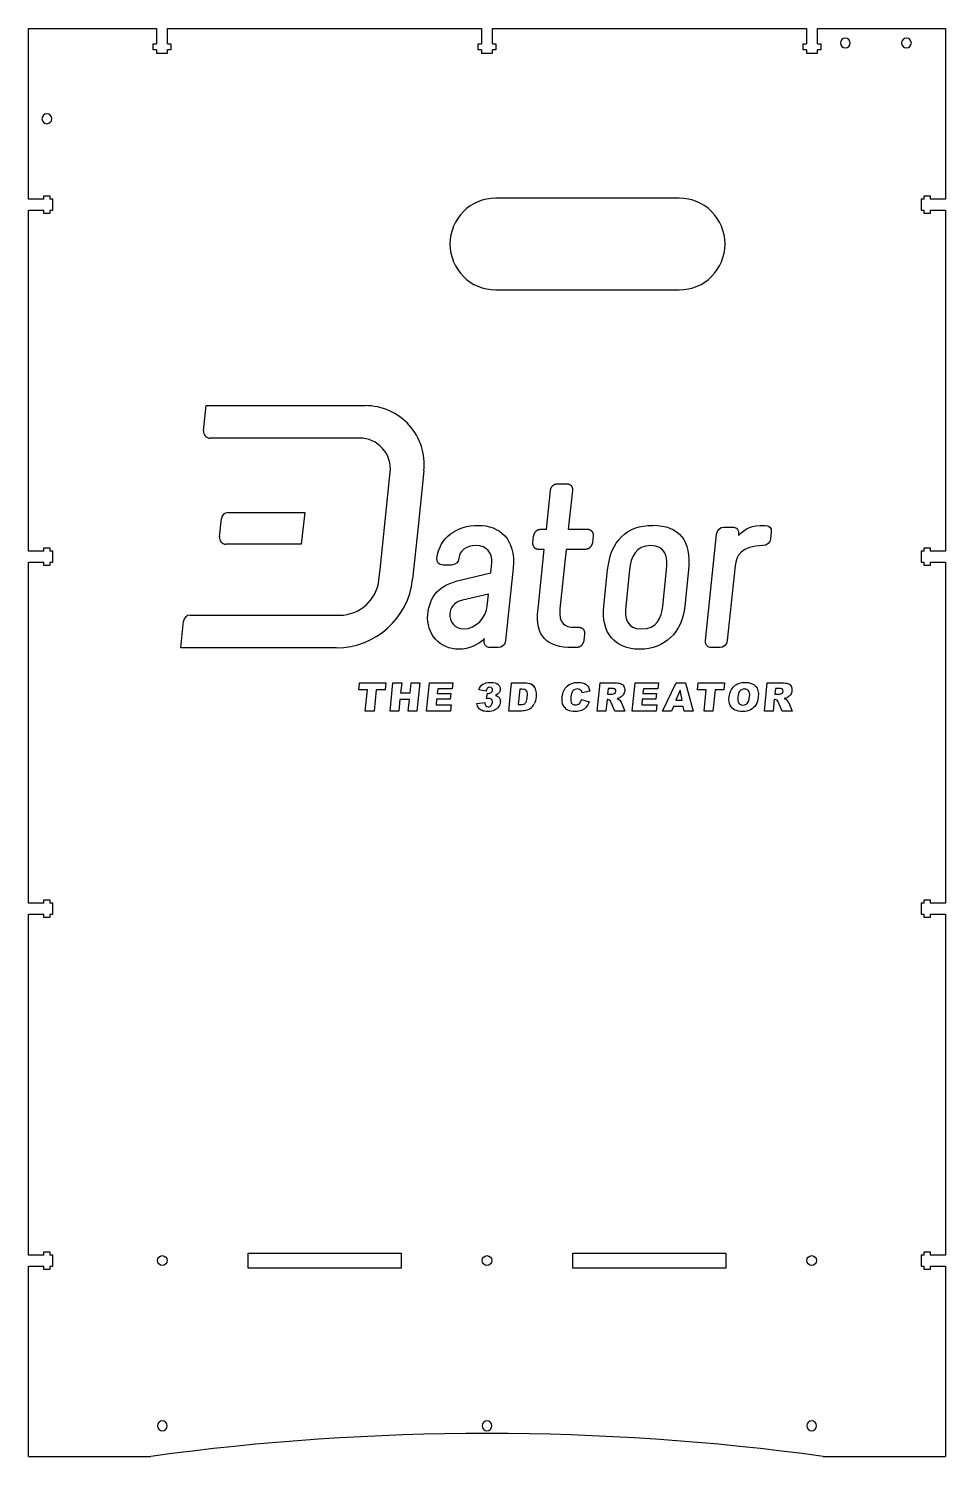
# Model space of a CAD drawing. Header units: millimetres. Extents: x -632 to 1470, y -66 to 406.
# Drawn here: x 264 to 564, y -65.8 to 401 of the extents above; entities that cross this region are included whole.
import ezdxf

# ---------------------------------------------------------------- set-up
doc = ezdxf.new("R2010")
doc.units = ezdxf.units.MM
doc.linetypes.add('HIDDEN', pattern=[9.525, 6.35, -3.175])
doc.layers.get('0').update_dxf_attribs({"color": 253, "lineweight": 70, "true_color": 0x8faf8f})
doc.layers.add('Hidden', color=58, linetype='Continuous', lineweight=70, true_color=0x484805)

msp = doc.modelspace()

# ---------------------------------------------------------------- linework, layer by layer
at = {"color": 58, "lineweight": -3, "true_color": 0x484805}
for p, q in [((263.98, 345.21), (263.98, 400.96)), ((263.98, 400.96), (305.88, 400.96)), ((305.88, 400.96), (305.88, 395.96)), ((309.48, 395.96), (309.48, 400.96)), ((309.48, 400.96), (412.18, 400.96)), ((412.18, 400.96), (412.18, 395.96)), ((415.78, 395.96), (415.78, 400.96)), ((415.78, 400.96), (518.48, 400.96)), ((518.48, 400.96), (518.48, 395.96)), ((522.08, 395.96), (522.08, 400.96)), ((522.08, 400.96), (563.98, 400.96)), ((563.98, 400.96), (563.98, 345.21)), ((304.78, 393.96), (304.78, 395.96)), ((304.78, 395.96), (305.88, 395.96)), ((305.88, 393.96), (304.78, 393.96)), ((305.88, 393.96), (305.88, 392.96)), ((305.88, 392.96), (309.48, 392.96)), ((309.48, 395.96), (310.58, 395.96)), ((310.58, 393.96), (309.48, 393.96)), ((309.48, 392.96), (309.48, 393.96)), ((310.58, 395.96), (310.58, 393.96)), ((411.08, 393.96), (411.08, 395.96)), ((411.08, 395.96), (412.18, 395.96)), ((412.18, 393.96), (411.08, 393.96)), ((412.18, 393.96), (412.18, 392.96)), ((412.18, 392.96), (415.78, 392.96)), ((415.78, 395.96), (416.88, 395.96)), ((416.88, 393.96), (415.78, 393.96)), ((415.78, 392.96), (415.78, 393.96)), ((416.88, 395.96), (416.88, 393.96)), ((517.38, 393.96), (517.38, 395.96)), ((517.38, 395.96), (518.48, 395.96)), ((518.48, 393.96), (517.38, 393.96)), ((518.48, 393.96), (518.48, 392.96)), ((518.48, 392.96), (522.08, 392.96)), ((522.08, 395.96), (523.18, 395.96)), ((523.18, 393.96), (522.08, 393.96)), ((522.08, 392.96), (522.08, 393.96)), ((523.18, 395.96), (523.18, 393.96)), ((268.98, 345.21), (268.98, 346.31)), ((268.98, 346.31), (270.98, 346.31)), ((270.98, 346.31), (270.98, 345.21)), ((476.86, 345.52), (416.86, 345.52)), ((556.98, 345.21), (556.98, 346.31)), ((556.98, 346.31), (558.98, 346.31)), ((558.98, 346.31), (558.98, 345.21)), ((268.98, 345.21), (263.98, 345.21)), ((263.98, 230.14), (263.98, 341.61)), ((263.98, 341.61), (268.98, 341.61)), ((268.98, 340.51), (268.98, 341.61)), ((271.98, 345.21), (270.98, 345.21)), ((270.98, 341.61), (270.98, 340.51)), ((270.98, 341.61), (271.98, 341.61)), ((271.98, 341.61), (271.98, 345.21)), ((556.98, 345.21), (555.98, 345.21)), ((555.98, 345.21), (555.98, 341.61)), ((555.98, 341.61), (556.98, 341.61)), ((556.98, 340.51), (556.98, 341.61)), ((563.98, 345.21), (558.98, 345.21)), ((558.98, 341.61), (558.98, 340.51)), ((558.98, 341.61), (563.98, 341.61)), ((563.98, 341.61), (563.98, 230.14)), ((270.98, 340.51), (268.98, 340.51)), ((558.98, 340.51), (556.98, 340.51)), ((416.86, 315.52), (476.86, 315.52)), ((321.26, 269.45), (322.13, 277.68)), ((322.13, 277.68), (374.19, 277.68)), ((372.3, 267.06), (323.42, 267.05)), ((378.99, 224.1), (382.34, 255.9)), ((393.35, 256.39), (391.42, 238.12)), ((437.2, 252.17), (439.88, 252.17)), ((433.42, 237.28), (434.76, 249.97)), ((441.93, 249.97), (440.59, 237.28)), ((326.43, 234.77), (327.07, 240.78)), ((329.22, 242.72), (354.33, 242.72)), ((354.33, 242.72), (353.23, 232.37)), ((391.42, 238.12), (389.61, 220.92)), ((429.02, 232.87), (429.24, 235)), ((431.69, 237.28), (433.42, 237.28)), ((440.59, 237.28), (446.66, 237.28)), ((448.71, 235.08), (448.48, 232.95)), ((485.43, 200.89), (489.1, 235.71)), ((491.47, 237.99), (494.38, 237.99)), ((496.27, 235.71), (496.22, 235.24)), ((506.98, 236.42), (506.74, 234.13)), ((268.98, 230.14), (263.98, 230.14)), ((268.98, 230.14), (268.98, 231.24)), ((268.98, 231.24), (270.98, 231.24)), ((270.98, 231.24), (270.98, 230.14)), ((271.98, 230.14), (270.98, 230.14)), ((271.98, 226.54), (271.98, 230.14)), ((353.23, 232.37), (328.58, 232.37)), ((430.67, 211.21), (432.72, 230.67)), ((432.72, 230.67), (430.99, 230.67)), ((439.89, 230.67), (437.84, 211.21)), ((445.96, 230.67), (439.89, 230.67)), ((556.98, 230.14), (555.98, 230.14)), ((555.98, 230.14), (555.98, 226.54)), ((556.98, 230.14), (556.98, 231.24)), ((556.98, 231.24), (558.98, 231.24)), ((558.98, 231.24), (558.98, 230.14)), ((563.98, 230.14), (558.98, 230.14)), ((263.98, 115.07), (263.98, 226.54)), ((263.98, 226.54), (268.98, 226.54)), ((268.98, 225.44), (268.98, 226.54)), ((270.98, 225.44), (268.98, 225.44)), ((270.98, 226.54), (270.98, 225.44)), ((270.98, 226.54), (271.98, 226.54)), ((378.63, 220.75), (378.99, 224.1)), ((402.4, 225.55), (399.49, 225.55)), ((415.21, 223.03), (415.56, 226.33)), ((422.55, 224.6), (420.05, 200.89)), ((495.17, 225.31), (492.6, 200.89)), ((555.98, 226.54), (556.98, 226.54)), ((556.98, 225.44), (556.98, 226.54)), ((558.98, 225.44), (556.98, 225.44)), ((558.98, 226.54), (558.98, 225.44)), ((558.98, 226.54), (563.98, 226.54)), ((563.98, 226.54), (563.98, 115.07)), ((405.6, 220.74), (415.21, 223.03)), ((452.2, 212.15), (453.44, 223.97)), ((460.61, 223.97), (459.37, 212.15)), ((471.5, 212.15), (472.75, 223.97)), ((479.91, 223.97), (478.67, 212.15)), ((414.48, 216.09), (406, 214.12)), ((414.07, 212.15), (414.48, 216.09)), ((313.78, 198.55), (314.7, 207.24)), ((316.86, 209.18), (365.77, 209.18)), ((413.03, 200.89), (413.11, 201.6)), ((442.64, 205.22), (443.9, 205.22)), ((445.88, 203.09), (445.65, 200.89)), ((364.76, 198.55), (313.78, 198.55)), ((417.68, 198.6), (414.92, 198.6)), ((443.2, 198.6), (441.94, 198.6)), ((464.02, 198.05), (463.87, 198.05)), ((490.23, 198.6), (487.31, 198.6)), ((372, 184.77), (372.24, 187.05)), ((372.24, 187.05), (380.89, 187.05)), ((380.89, 187.05), (380.65, 184.77)), ((382.25, 177.84), (383.22, 187.05)), ((383.22, 187.05), (386.07, 187.05)), ((386.07, 187.05), (385.73, 183.82)), ((388.84, 183.82), (389.17, 187.05)), ((389.17, 187.05), (392.03, 187.05)), ((392.03, 187.05), (391.06, 177.84)), ((394.24, 177.84), (395.2, 187.05)), ((395.2, 187.05), (402.83, 187.05)), ((402.83, 187.05), (402.62, 185.08)), ((421.07, 177.84), (422.04, 187.05)), ((422.04, 187.05), (426.27, 187.05)), ((450.01, 177.84), (450.98, 187.05)), ((450.98, 187.05), (455.72, 187.05)), ((461.51, 177.84), (462.48, 187.05)), ((462.48, 187.05), (470.11, 187.05)), ((470.11, 187.05), (469.9, 185.08)), ((471.43, 177.84), (475.86, 187.05)), ((475.86, 187.05), (478.97, 187.05)), ((478.97, 187.05), (481.46, 177.84)), ((482.83, 184.77), (483.07, 187.05)), ((483.07, 187.05), (491.72, 187.05)), ((491.72, 187.05), (491.48, 184.77)), ((504.72, 177.84), (505.69, 187.05)), ((505.69, 187.05), (510.43, 187.05)), ((374.9, 184.77), (372, 184.77)), ((374.17, 177.84), (374.9, 184.77)), ((377.75, 184.77), (377.02, 177.84)), ((380.65, 184.77), (377.75, 184.77)), ((385.73, 183.82), (388.84, 183.82)), ((397.85, 185.08), (397.7, 183.62)), ((397.7, 183.62), (402.12, 183.62)), ((402.62, 185.08), (397.85, 185.08)), ((402.12, 183.62), (401.93, 181.74)), ((413.67, 184.38), (411.29, 184.82)), ((413.82, 181.81), (414.14, 183.64)), ((424.67, 184.96), (424.14, 179.93)), ((425.38, 184.96), (424.67, 184.96)), ((447.64, 184.34), (445.07, 183.78)), ((453.64, 185.19), (453.44, 183.32)), ((453.44, 183.32), (454.64, 183.32)), ((454.89, 185.19), (453.64, 185.19)), ((465.13, 185.08), (464.97, 183.62)), ((464.97, 183.62), (469.4, 183.62)), ((469.9, 185.08), (465.13, 185.08)), ((469.4, 183.62), (469.21, 181.74)), ((477.13, 184.66), (475.77, 181.35)), ((477.8, 181.35), (477.13, 184.66)), ((485.73, 184.77), (482.83, 184.77)), ((485, 177.84), (485.73, 184.77)), ((488.58, 184.77), (487.85, 177.84)), ((491.48, 184.77), (488.58, 184.77)), ((508.35, 185.19), (508.16, 183.32)), ((508.16, 183.32), (509.36, 183.32)), ((509.6, 185.19), (508.35, 185.19)), ((377.02, 177.84), (374.17, 177.84)), ((385.1, 177.84), (382.25, 177.84)), ((385.49, 181.56), (385.1, 177.84)), ((388.6, 181.56), (385.49, 181.56)), ((388.21, 177.84), (388.6, 181.56)), ((391.06, 177.84), (388.21, 177.84)), ((402, 177.84), (394.24, 177.84)), ((397.5, 181.74), (397.31, 179.92)), ((397.31, 179.92), (402.22, 179.92)), ((401.93, 181.74), (397.5, 181.74)), ((402.22, 179.92), (402, 177.84)), ((410.68, 180.27), (413.27, 180.61)), ((425.3, 177.84), (421.07, 177.84)), ((424.14, 179.93), (424.84, 179.93)), ((444.95, 181.61), (447.36, 180.85)), ((452.87, 177.84), (450.01, 177.84)), ((453.26, 181.58), (452.87, 177.84)), ((453.51, 181.58), (453.26, 181.58)), ((455.85, 177.84), (454.63, 180.65)), ((459.07, 177.84), (455.85, 177.84)), ((457.97, 180.51), (459.07, 177.84)), ((469.28, 177.84), (461.51, 177.84)), ((464.78, 181.74), (464.59, 179.92)), ((464.59, 179.92), (469.5, 179.92)), ((469.21, 181.74), (464.78, 181.74)), ((469.5, 179.92), (469.28, 177.84)), ((474.34, 177.84), (471.43, 177.84)), ((474.95, 179.36), (474.34, 177.84)), ((478.18, 179.36), (474.95, 179.36)), ((475.77, 181.35), (477.8, 181.35)), ((478.48, 177.84), (478.18, 179.36)), ((481.46, 177.84), (478.48, 177.84)), ((487.85, 177.84), (485, 177.84)), ((507.58, 177.84), (504.72, 177.84)), ((507.97, 181.58), (507.58, 177.84)), ((508.23, 181.58), (507.97, 181.58)), ((510.57, 177.84), (509.34, 180.65)), ((513.78, 177.84), (510.57, 177.84)), ((512.68, 180.51), (513.78, 177.84)), ((268.98, 115.07), (263.98, 115.07)), ((268.98, 115.07), (268.98, 116.17)), ((268.98, 116.17), (270.98, 116.17)), ((270.98, 116.17), (270.98, 115.07)), ((271.98, 115.07), (270.98, 115.07)), ((271.98, 111.47), (271.98, 115.07)), ((556.98, 115.07), (555.98, 115.07)), ((555.98, 115.07), (555.98, 111.47)), ((556.98, 115.07), (556.98, 116.17)), ((556.98, 116.17), (558.98, 116.17)), ((558.98, 116.17), (558.98, 115.07)), ((563.98, 115.07), (558.98, 115.07)), ((263.98, 0), (263.98, 111.47)), ((263.98, 111.47), (268.98, 111.47)), ((268.98, 110.37), (268.98, 111.47)), ((270.98, 110.37), (268.98, 110.37)), ((270.98, 111.47), (270.98, 110.37)), ((270.98, 111.47), (271.98, 111.47)), ((555.98, 111.47), (556.98, 111.47)), ((556.98, 110.37), (556.98, 111.47)), ((558.98, 110.37), (556.98, 110.37)), ((558.98, 111.47), (558.98, 110.37)), ((558.98, 111.47), (563.98, 111.47)), ((563.98, 111.47), (563.98, 0)), ((268.98, 0), (268.98, 1.1)), ((268.98, 1.1), (270.98, 1.1)), ((270.98, 1.1), (270.98, 0)), ((335.86, -4.34), (335.86, 0.66)), ((335.86, 0.66), (385.86, 0.66)), ((385.86, 0.66), (385.86, -4.34)), ((442.11, 0.66), (492.11, 0.66)), ((442.11, -4.34), (442.11, 0.66)), ((492.11, 0.66), (492.11, -4.34)), ((556.98, 0), (556.98, 1.1)), ((556.98, 1.1), (558.98, 1.1)), ((558.98, 1.1), (558.98, 0)), ((268.98, 0), (263.98, 0)), ((263.98, -65.84), (263.98, -3.6)), ((263.98, -3.6), (268.98, -3.6)), ((268.98, -4.7), (268.98, -3.6)), ((271.98, 0), (270.98, 0)), ((270.98, -3.6), (270.98, -4.7)), ((270.98, -3.6), (271.98, -3.6)), ((271.98, -3.6), (271.98, 0)), ((385.86, -4.34), (335.86, -4.34)), ((492.11, -4.34), (442.11, -4.34)), ((556.98, 0), (555.98, 0)), ((555.98, 0), (555.98, -3.6)), ((555.98, -3.6), (556.98, -3.6)), ((556.98, -4.7), (556.98, -3.6)), ((563.98, 0), (558.98, 0)), ((558.98, -3.6), (558.98, -4.7)), ((558.98, -3.6), (563.98, -3.6)), ((563.98, -3.6), (563.98, -65.84)), ((270.98, -4.7), (268.98, -4.7)), ((558.98, -4.7), (556.98, -4.7)), ((263.98, -65.84), (303.98, -65.84)), ((523.98, -65.84), (563.98, -65.84))]:
    msp.add_line(p, q, dxfattribs=at)
at = {"color": 58, "lineweight": -3, "true_color": 0x484805, "extrusion": (7.98339e-14, -1.99596e-15, -1)}
for centre in [(-531.23, 396.21), (-551.23, 396.21), (-269.98, 371.46), (-307.73, -55.84), (-413.98, -55.84), (-520.23, -55.84)]:
    msp.add_circle(centre, 1.6, dxfattribs=at)
at = {"color": 58, "lineweight": -3, "true_color": 0x484805}
for centre in [(307.73, -1.8), (413.98, -1.8), (520.23, -1.8)]:
    msp.add_circle(centre, 1.6, dxfattribs=at)
for centre, radius, start, end in [((416.86, 330.52), 15, 90, 270), ((476.86, 330.52), 15, 270, 90), ((374.19, 258.41), 19.27, 353.9741, 90), ((323.42, 269.22), 2.17, 173.9759, 270.0014), ((372.3, 256.96), 10.1, 353.9755, 90.0014), ((329.22, 240.55), 2.17, 90, 173.913), ((328.58, 234.54), 2.17, 173.913, 270.0071), ((364.76, 223.54), 24.99, 270, 353.9755), ((365.77, 222.11), 12.93, 270, 353.9764), ((316.86, 207.01), 2.17, 90, 173.9759), ((414.61, 186.54), 2.93, 260.7671, 267.2418), ((443.63, 183.57), 1.5, 62.4146, 92.3671), ((455.17, 184.37), 0.971, 318.7845, 353.7855), ((414.42, 180.42), 1.18, 268.8162, 317.2304), ((425.5, 182.18), 4.43, 310.5885, 333.1984), ((453.56, 180.53), 1.04, 53.1308, 92.6383), ((508.27, 180.53), 1.04, 53.1308, 92.6383), ((413.98, -867.43), 809.1, 82.18624, 97.81376)]:
    msp.add_arc(centre, radius, start, end, dxfattribs=at)
at = {"color": 58, "lineweight": -3, "true_color": 0x484805, "extrusion": (7.99594e-14, -3.84834e-15, -1)}
for centre, major_axis, ratio, start_param, end_param in [((546.82, 124.51), (-87.9, 111.18), 0.28824, 5.996093, 6.506846), ((365.42, 124.39), (111.67, 111.14), 0.233658, 6.052982, 6.56344), ((479.3, 225.48), (24.02, 24.34), 0.526168, 2.663394, 3.726078), ((454.37, 225.49), (-18.45, 24.7), 0.64791, 2.529246, 3.591689)]:
    msp.add_ellipse(centre, major_axis=major_axis, ratio=ratio, start_param=start_param, end_param=end_param, dxfattribs=at)
at = {"color": 58, "lineweight": -3, "true_color": 0x484805, "extrusion": (7.98339e-14, -1.99596e-15, -1)}
for centre, major_axis, ratio, start_param, end_param in [((959.82, -333.28), (547.64, -519.48), 0.058936, 3.155005, 3.203643), ((-14717.04, -9328.22), (15134.97, 9514.44, 0), 0.009028, 6.268825, 6.28072), ((-713.31, -562.68), (1142.33, 748.75), 0.033406, 6.232264, 6.262322), ((1276.05, -979.44), (835.49, -1165.74), 0.054955, 3.135079, 3.180959), ((212.53, 100.67), (245.86, 85.63), 0.046333, 6.15093, 6.223337), ((370.99, 78.25), (-87.31, -108.24), 0.113422, 3.09948, 3.184005), ((1744.61, -1649.35), (1249.3, -1835.69), 0.045163, 3.135331, 3.172319), ((-1962.16, -2380.08), (-2463.86, -2566.21), 0.030062, 3.112737, 3.143756), ((363.94, 134.87), (149.17, 51.42), 0.059216, 6.113074, 6.206253), ((607.01, -24.71), (194.78, -210.98), 0.106615, 3.086842, 3.158418), ((365.12, 140.68), (52.86, 41.54), 0.157294, 6.23061, 6.323088), ((291.21, 229.89), (126.97, -45.53), 0.122848, 6.253254, 6.323631), ((230.02, -7.1), (199.11, 193.2), 0.099409, 6.245119, 6.30001), ((338.4, 121.7), (90.99, 64.07), 0.171686, 0.002251, 0.082804), ((136.74, 909.26), (291.82, -729.97), 0.041392, 6.204784, 6.247436), ((304.5, 130.47), (125.1, 55.12), 0.197202, 0.05105, 0.11239), ((855.34, 518.45), (416.03, 339.32), 0.075134, 3.1569, 3.217202), ((136.29, -208.57), (-310.13, -395.05), 0.074803, 3.140566, 3.20234), ((413.39, 194.33), (44.7, -11.46), 0.122354, 0.126148, 0.236222), ((280.12, 82.59), (178.64, 103.38), 0.096981, 6.282364, 6.353728), ((-50.77, -220.98), (552.84, 406.69), 0.069067, 6.276245, 6.346057), ((366.49, 344.67), (134.63, -165.71), 0.128899, 6.155465, 6.239634), ((448.63, 200.09), (64.19, -17.22), 0.103846, 0.105088, 0.196133), ((257.8, 316.87), (159.47, -138.16), 0.106236, 0.046328, 0.122016), ((270.14, 326.13), (147.21, -147.4), 0.123948, 6.259048, 6.326685), ((419.82, 232.82), (6.84, -54.8), 0.225949, 6.137809, 6.253575), ((586.58, 471.57), (-146.17, -293.43), 0.091295, 6.281998, 6.34919), ((343.1, 339.24), (102.41, -160.9), 0.143056, 6.241085, 6.306886), ((333.17, 334.56), (112.54, -156.07), 0.141843, 6.183501, 6.250238), ((447.55, 181.59), (9.84, -0.3), 0.141425, 5.854765, 6.094506), ((502.33, 181.59), (9.79, -0.3), 0.142196, 5.852936, 6.092617), ((484.19, 206.97), (28.5, -26.68), 0.043094, 6.080593, 6.192753)]:
    msp.add_ellipse(centre, major_axis=major_axis, ratio=ratio, start_param=start_param, end_param=end_param, dxfattribs=at)
at = {"color": 58, "lineweight": -3, "true_color": 0x484805}
for centre, major_axis, ratio, start_param, end_param in [((439.62, 137.08), (-25.26, 48.41), 0.138665, 6.210952, 6.317104), ((374.08, 284.63), (-40.9, 100.93), 0.107127, 3.098205, 3.177896), ((373.48, 136.59), (42.03, 48.83), 0.102366, 6.269734, 6.371066), ((-52.3, -192.36), (479.2, 376.79), 0.041949, 6.282971, 6.336486), ((231.01, 979.84), (-195.36, 799.41), 0.023344, 3.167547, 3.206623), ((-631.45, -1519.52), (1058.15, 1704.13), 0.019421, 6.243079, 6.276042), ((230.02, -7.1), (199.11, 193.2), 0.099409, 6.266361, 6.321252), ((501.46, 61.87), (-58.99, 122.81), 0.093054, 0.046337, 0.150003), ((541.49, -22.61), (-98.77, 207.5), 0.087842, 6.241399, 6.327988), ((427.08, 163.76), (17.48, 20.99), 0.224524, 6.20928, 6.328359), ((448.29, 198.8), (-7.33, 15.29), 0.221171, 3.084252, 3.236032), ((692.52, -243.04), (-195.15, 427.92), 0.062509, 6.254686, 6.308034), ((225.27, -190.92), (274.01, 375.66), 0.055301, 6.266996, 6.3235), ((414.52, 84.13), (84.87, 100.51), 0.094923, 6.144085, 6.262522), ((402.04, 408.76), (-108.29, 225.25), 0.057505, 3.126553, 3.166124), ((495.43, 190.16), (15.36, -6.15), 0.236699, 6.20051, 6.349698), ((458.62, 244.1), (44.86, 64.68), 0.10706, 3.119806, 3.215707), ((-85.12, -465.87), (500.5, 647.62), 0.033173, 6.275866, 6.308816), ((374.95, 212.33), (40.45, -32.59), 0.16434, 6.264301, 6.389059), ((295.74, 232.11), (130.68, -51.7), 0.05403, 6.147447, 6.234495), ((350.03, 391.17), (-93.65, 211.25), 0.084345, 3.173317, 3.236119), ((460.76, 64.12), (-6.77, 117.31), 0.042095, 6.165324, 6.246122), ((5890.97, 7699.65), (5394.3, 7519.55), 0.012301, 3.13769, 3.150417), ((511.65, 138.65), (-2.93, 42.78), 0.068762, 6.087133, 6.221106)]:
    msp.add_ellipse(centre, major_axis=major_axis, ratio=ratio, start_param=start_param, end_param=end_param, dxfattribs=at)
for points, knots in [([(434.76, 249.97), (434.78, 250.14), (434.81, 250.31), (434.86, 250.48), (434.88, 250.56), (434.91, 250.64), (434.94, 250.72), (434.97, 250.8), (435.01, 250.88), (435.05, 250.95), (435.09, 251.03), (435.14, 251.1), (435.19, 251.17), (435.24, 251.24), (435.29, 251.31), (435.35, 251.37), (435.41, 251.44), (435.47, 251.5), (435.53, 251.56), (435.6, 251.61), (435.67, 251.66), (435.74, 251.71), (435.81, 251.76), (435.88, 251.81), (435.96, 251.85), (436.04, 251.89), (436.11, 251.92), (436.19, 251.96), (436.27, 251.99), (436.35, 252.02), (436.44, 252.04), (436.48, 252.06), (436.52, 252.07), (436.56, 252.08), (436.6, 252.09), (436.64, 252.1), (436.69, 252.11), (436.73, 252.12), (436.77, 252.13), (436.81, 252.13), (436.85, 252.14), (436.9, 252.15), (436.94, 252.15), (436.96, 252.16), (436.98, 252.16), (437, 252.16), (437.03, 252.16), (437.05, 252.17), (437.07, 252.17), (437.09, 252.17), (437.11, 252.17), (437.13, 252.17), (437.15, 252.17), (437.18, 252.17), (437.2, 252.17)], [-1, -1, -1, -1, -0.8673469, -0.8673469, -0.8673469, -0.8010204, -0.8010204, -0.8010204, -0.7346939, -0.7346939, -0.7346939, -0.6683673, -0.6683673, -0.6683673, -0.6020408, -0.6020408, -0.6020408, -0.5357143, -0.5357143, -0.5357143, -0.4693878, -0.4693878, -0.4693878, -0.4030612, -0.4030612, -0.4030612, -0.3367347, -0.3367347, -0.3367347, -0.2704082, -0.2704082, -0.2704082, -0.2372449, -0.2372449, -0.2372449, -0.2040816, -0.2040816, -0.2040816, -0.1709184, -0.1709184, -0.1709184, -0.1377551, -0.1377551, -0.1377551, -0.1211735, -0.1211735, -0.1211735, -0.1045918, -0.1045918, -0.1045918, -0.0880102, -0.0880102, -0.0880102, -0.0714286, -0.0714286, -0.0714286, -0.0714286]), ([(439.88, 252.17), (439.9, 252.17), (439.92, 252.17), (439.94, 252.17), (439.96, 252.17), (439.98, 252.17), (440, 252.17), (440.02, 252.17), (440.04, 252.17), (440.06, 252.16), (440.08, 252.16), (440.1, 252.16), (440.12, 252.16), (440.16, 252.15), (440.2, 252.14), (440.24, 252.14), (440.29, 252.13), (440.33, 252.12), (440.37, 252.11), (440.41, 252.11), (440.45, 252.1), (440.49, 252.09), (440.53, 252.08), (440.57, 252.07), (440.6, 252.05), (440.68, 252.03), (440.76, 252), (440.84, 251.97), (440.91, 251.94), (440.99, 251.9), (441.06, 251.86), (441.13, 251.82), (441.2, 251.78), (441.27, 251.73), (441.33, 251.68), (441.4, 251.63), (441.45, 251.57), (441.48, 251.54), (441.51, 251.51), (441.54, 251.48), (441.57, 251.45), (441.59, 251.41), (441.62, 251.38), (441.64, 251.35), (441.66, 251.31), (441.68, 251.28), (441.71, 251.24), (441.73, 251.21), (441.75, 251.17), (441.76, 251.14), (441.78, 251.1), (441.8, 251.06), (441.81, 251.02), (441.83, 250.98), (441.84, 250.95), (441.87, 250.87), (441.89, 250.79), (441.91, 250.71), (441.92, 250.63), (441.93, 250.54), (441.94, 250.46), (441.95, 250.3), (441.95, 250.13), (441.93, 249.97)], [-0.9285714, -0.9285714, -0.9285714, -0.9285714, -0.9119898, -0.9119898, -0.9119898, -0.8954081, -0.8954081, -0.8954081, -0.8788265, -0.8788265, -0.8788265, -0.8622449, -0.8622449, -0.8622449, -0.8290816, -0.8290816, -0.8290816, -0.7959184, -0.7959184, -0.7959184, -0.7627551, -0.7627551, -0.7627551, -0.7295918, -0.7295918, -0.7295918, -0.6632653, -0.6632653, -0.6632653, -0.5969388, -0.5969388, -0.5969388, -0.5306122, -0.5306122, -0.5306122, -0.4642857, -0.4642857, -0.4642857, -0.4311224, -0.4311224, -0.4311224, -0.3979592, -0.3979592, -0.3979592, -0.3647959, -0.3647959, -0.3647959, -0.3316326, -0.3316326, -0.3316326, -0.2984694, -0.2984694, -0.2984694, -0.2653061, -0.2653061, -0.2653061, -0.1989796, -0.1989796, -0.1989796, -0.1326531, -0.1326531, -0.1326531, 0, 0, 0, 0]), ([(429.24, 235), (429.24, 235.02), (429.25, 235.04), (429.25, 235.07), (429.25, 235.09), (429.26, 235.11), (429.26, 235.13), (429.26, 235.15), (429.27, 235.17), (429.27, 235.2), (429.28, 235.22), (429.28, 235.24), (429.29, 235.26), (429.3, 235.3), (429.31, 235.34), (429.32, 235.39), (429.33, 235.43), (429.34, 235.47), (429.36, 235.51), (429.37, 235.55), (429.38, 235.6), (429.4, 235.64), (429.41, 235.68), (429.43, 235.72), (429.45, 235.76), (429.48, 235.84), (429.52, 235.92), (429.56, 236), (429.6, 236.08), (429.64, 236.15), (429.69, 236.23), (429.74, 236.3), (429.79, 236.37), (429.84, 236.44), (429.9, 236.51), (429.95, 236.58), (430.02, 236.64), (430.08, 236.7), (430.14, 236.76), (430.21, 236.81), (430.28, 236.87), (430.35, 236.92), (430.43, 236.96), (430.5, 237.01), (430.58, 237.05), (430.66, 237.08), (430.74, 237.12), (430.82, 237.15), (430.91, 237.17), (430.99, 237.2), (431.08, 237.22), (431.16, 237.24), (431.34, 237.27), (431.51, 237.28), (431.69, 237.28)], [-0.9285714, -0.9285714, -0.9285714, -0.9285714, -0.9119898, -0.9119898, -0.9119898, -0.8954081, -0.8954081, -0.8954081, -0.8788265, -0.8788265, -0.8788265, -0.8622449, -0.8622449, -0.8622449, -0.8290816, -0.8290816, -0.8290816, -0.7959183, -0.7959183, -0.7959183, -0.7627551, -0.7627551, -0.7627551, -0.7295918, -0.7295918, -0.7295918, -0.6632653, -0.6632653, -0.6632653, -0.5969388, -0.5969388, -0.5969388, -0.5306122, -0.5306122, -0.5306122, -0.4642857, -0.4642857, -0.4642857, -0.3979592, -0.3979592, -0.3979592, -0.3316326, -0.3316326, -0.3316326, -0.2653061, -0.2653061, -0.2653061, -0.1989796, -0.1989796, -0.1989796, -0.1326531, -0.1326531, -0.1326531, 0, 0, 0, 0]), ([(446.66, 237.28), (446.82, 237.28), (446.98, 237.27), (447.15, 237.25), (447.23, 237.23), (447.31, 237.22), (447.39, 237.19), (447.47, 237.17), (447.55, 237.14), (447.62, 237.11), (447.7, 237.08), (447.77, 237.04), (447.84, 237), (447.88, 236.98), (447.91, 236.96), (447.95, 236.94), (447.98, 236.91), (448.01, 236.89), (448.04, 236.86), (448.08, 236.84), (448.11, 236.81), (448.14, 236.78), (448.17, 236.75), (448.2, 236.72), (448.22, 236.69), (448.25, 236.66), (448.28, 236.63), (448.3, 236.6), (448.33, 236.56), (448.35, 236.53), (448.37, 236.5), (448.42, 236.43), (448.46, 236.36), (448.49, 236.28), (448.53, 236.21), (448.56, 236.13), (448.59, 236.05), (448.61, 235.98), (448.63, 235.9), (448.65, 235.82), (448.66, 235.78), (448.67, 235.73), (448.68, 235.69), (448.68, 235.65), (448.69, 235.61), (448.69, 235.57), (448.7, 235.53), (448.7, 235.49), (448.71, 235.45), (448.71, 235.41), (448.71, 235.37), (448.71, 235.33), (448.71, 235.31), (448.71, 235.29), (448.71, 235.26), (448.71, 235.24), (448.71, 235.22), (448.71, 235.2), (448.71, 235.18), (448.71, 235.16), (448.71, 235.14), (448.71, 235.12), (448.71, 235.1), (448.71, 235.08)], [-1, -1, -1, -1, -0.8673469, -0.8673469, -0.8673469, -0.8010204, -0.8010204, -0.8010204, -0.7346939, -0.7346939, -0.7346939, -0.6683674, -0.6683674, -0.6683674, -0.6352041, -0.6352041, -0.6352041, -0.6020408, -0.6020408, -0.6020408, -0.5688776, -0.5688776, -0.5688776, -0.5357143, -0.5357143, -0.5357143, -0.502551, -0.502551, -0.502551, -0.4693878, -0.4693878, -0.4693878, -0.4030612, -0.4030612, -0.4030612, -0.3367347, -0.3367347, -0.3367347, -0.2704082, -0.2704082, -0.2704082, -0.2372449, -0.2372449, -0.2372449, -0.2040817, -0.2040817, -0.2040817, -0.1709184, -0.1709184, -0.1709184, -0.1377551, -0.1377551, -0.1377551, -0.1211735, -0.1211735, -0.1211735, -0.1045919, -0.1045919, -0.1045919, -0.0880102, -0.0880102, -0.0880102, -0.0714286, -0.0714286, -0.0714286, -0.0714286]), ([(430.99, 230.67), (430.83, 230.67), (430.66, 230.68), (430.51, 230.71), (430.43, 230.72), (430.35, 230.74), (430.27, 230.76), (430.19, 230.79), (430.12, 230.81), (430.04, 230.85), (429.97, 230.88), (429.9, 230.92), (429.83, 230.96), (429.79, 230.98), (429.76, 231), (429.73, 231.03), (429.7, 231.05), (429.66, 231.08), (429.63, 231.1), (429.6, 231.13), (429.57, 231.16), (429.55, 231.19), (429.52, 231.22), (429.49, 231.25), (429.46, 231.28), (429.41, 231.34), (429.36, 231.4), (429.32, 231.47), (429.28, 231.54), (429.24, 231.61), (429.21, 231.69), (429.18, 231.76), (429.15, 231.84), (429.12, 231.91), (429.1, 231.99), (429.08, 232.07), (429.06, 232.15), (429.05, 232.19), (429.05, 232.23), (429.04, 232.27), (429.04, 232.31), (429.03, 232.35), (429.03, 232.39), (429.02, 232.43), (429.02, 232.47), (429.01, 232.51), (429.01, 232.55), (429.01, 232.59), (429.01, 232.63), (429.01, 232.65), (429.01, 232.67), (429.01, 232.69), (429.01, 232.71), (429.01, 232.73), (429.01, 232.75), (429.01, 232.77), (429.01, 232.79), (429.01, 232.81), (429.01, 232.83), (429.01, 232.85), (429.02, 232.87)], [-1, -1, -1, -1, -0.8673469, -0.8673469, -0.8673469, -0.8010204, -0.8010204, -0.8010204, -0.7346939, -0.7346939, -0.7346939, -0.6683674, -0.6683674, -0.6683674, -0.6352041, -0.6352041, -0.6352041, -0.6020408, -0.6020408, -0.6020408, -0.5688776, -0.5688776, -0.5688776, -0.5357143, -0.5357143, -0.5357143, -0.4693878, -0.4693878, -0.4693878, -0.4030612, -0.4030612, -0.4030612, -0.3367347, -0.3367347, -0.3367347, -0.2704082, -0.2704082, -0.2704082, -0.2372449, -0.2372449, -0.2372449, -0.2040817, -0.2040817, -0.2040817, -0.1709184, -0.1709184, -0.1709184, -0.1377551, -0.1377551, -0.1377551, -0.1211735, -0.1211735, -0.1211735, -0.1045919, -0.1045919, -0.1045919, -0.0880102, -0.0880102, -0.0880102, -0.0714286, -0.0714286, -0.0714286, -0.0714286]), ([(448.48, 232.95), (448.48, 232.93), (448.48, 232.91), (448.47, 232.89), (448.47, 232.86), (448.47, 232.84), (448.46, 232.82), (448.46, 232.8), (448.45, 232.78), (448.45, 232.75), (448.44, 232.73), (448.44, 232.71), (448.43, 232.69), (448.42, 232.65), (448.41, 232.6), (448.4, 232.56), (448.39, 232.52), (448.37, 232.47), (448.36, 232.43), (448.35, 232.39), (448.33, 232.35), (448.32, 232.31), (448.3, 232.26), (448.28, 232.22), (448.27, 232.18), (448.23, 232.1), (448.19, 232.02), (448.15, 231.94), (448.11, 231.86), (448.06, 231.78), (448.01, 231.71), (447.96, 231.64), (447.91, 231.56), (447.85, 231.5), (447.8, 231.43), (447.74, 231.36), (447.67, 231.3), (447.61, 231.24), (447.54, 231.18), (447.47, 231.13), (447.4, 231.07), (447.32, 231.03), (447.24, 230.98), (447.17, 230.94), (447.09, 230.9), (447, 230.86), (446.92, 230.83), (446.84, 230.8), (446.75, 230.77), (446.66, 230.75), (446.58, 230.73), (446.49, 230.71), (446.31, 230.68), (446.14, 230.67), (445.96, 230.67)], [-0.9464285, -0.9464285, -0.9464285, -0.9464285, -0.929528, -0.929528, -0.929528, -0.9126275, -0.9126275, -0.9126275, -0.895727, -0.895727, -0.895727, -0.8788265, -0.8788265, -0.8788265, -0.8450255, -0.8450255, -0.8450255, -0.8112245, -0.8112245, -0.8112245, -0.7774234, -0.7774234, -0.7774234, -0.7436224, -0.7436224, -0.7436224, -0.6760204, -0.6760204, -0.6760204, -0.6084183, -0.6084183, -0.6084183, -0.5408163, -0.5408163, -0.5408163, -0.4732143, -0.4732143, -0.4732143, -0.4056122, -0.4056122, -0.4056122, -0.3380102, -0.3380102, -0.3380102, -0.2704082, -0.2704082, -0.2704082, -0.2028061, -0.2028061, -0.2028061, -0.1352041, -0.1352041, -0.1352041, 0, 0, 0, 0]), ([(445.65, 200.89), (445.65, 200.87), (445.64, 200.84), (445.64, 200.82), (445.64, 200.8), (445.63, 200.78), (445.63, 200.76), (445.63, 200.74), (445.62, 200.71), (445.62, 200.69), (445.61, 200.67), (445.61, 200.65), (445.6, 200.63), (445.59, 200.59), (445.58, 200.54), (445.57, 200.5), (445.56, 200.46), (445.55, 200.42), (445.53, 200.38), (445.52, 200.33), (445.51, 200.29), (445.49, 200.25), (445.48, 200.21), (445.46, 200.17), (445.44, 200.13), (445.41, 200.05), (445.37, 199.97), (445.33, 199.89), (445.29, 199.81), (445.25, 199.73), (445.2, 199.66), (445.16, 199.59), (445.1, 199.52), (445.05, 199.45), (445, 199.38), (444.94, 199.31), (444.88, 199.25), (444.81, 199.19), (444.75, 199.13), (444.68, 199.08), (444.61, 199.02), (444.54, 198.97), (444.46, 198.93), (444.39, 198.88), (444.31, 198.84), (444.23, 198.8), (444.15, 198.77), (444.07, 198.74), (443.98, 198.71), (443.9, 198.69), (443.81, 198.67), (443.73, 198.65), (443.55, 198.62), (443.38, 198.6), (443.2, 198.6)], [-0.9285714, -0.9285714, -0.9285714, -0.9285714, -0.9119898, -0.9119898, -0.9119898, -0.8954081, -0.8954081, -0.8954081, -0.8788265, -0.8788265, -0.8788265, -0.8622449, -0.8622449, -0.8622449, -0.8290816, -0.8290816, -0.8290816, -0.7959183, -0.7959183, -0.7959183, -0.7627551, -0.7627551, -0.7627551, -0.7295918, -0.7295918, -0.7295918, -0.6632653, -0.6632653, -0.6632653, -0.5969388, -0.5969388, -0.5969388, -0.5306122, -0.5306122, -0.5306122, -0.4642857, -0.4642857, -0.4642857, -0.3979592, -0.3979592, -0.3979592, -0.3316326, -0.3316326, -0.3316326, -0.2653061, -0.2653061, -0.2653061, -0.1989796, -0.1989796, -0.1989796, -0.1326531, -0.1326531, -0.1326531, 0, 0, 0, 0]), ([(443.9, 205.22), (444.06, 205.22), (444.22, 205.21), (444.38, 205.18), (444.45, 205.17), (444.53, 205.15), (444.61, 205.13), (444.69, 205.11), (444.76, 205.09), (444.83, 205.06), (444.91, 205.02), (444.98, 204.99), (445.05, 204.95), (445.08, 204.93), (445.11, 204.91), (445.15, 204.88), (445.18, 204.86), (445.21, 204.84), (445.24, 204.81), (445.27, 204.79), (445.3, 204.76), (445.33, 204.73), (445.36, 204.71), (445.39, 204.68), (445.41, 204.65), (445.44, 204.62), (445.47, 204.59), (445.49, 204.56), (445.52, 204.53), (445.54, 204.49), (445.56, 204.46), (445.6, 204.39), (445.64, 204.33), (445.68, 204.25), (445.71, 204.18), (445.74, 204.11), (445.77, 204.03), (445.79, 203.96), (445.81, 203.88), (445.83, 203.8), (445.84, 203.76), (445.85, 203.73), (445.85, 203.69), (445.86, 203.65), (445.87, 203.61), (445.87, 203.57), (445.88, 203.53), (445.88, 203.49), (445.88, 203.45), (445.89, 203.41), (445.89, 203.37), (445.89, 203.33), (445.89, 203.31), (445.89, 203.29), (445.89, 203.27), (445.89, 203.25), (445.89, 203.23), (445.89, 203.21), (445.89, 203.19), (445.89, 203.17), (445.89, 203.15), (445.89, 203.13), (445.89, 203.11), (445.88, 203.09)], [-1, -1, -1, -1, -0.8673469, -0.8673469, -0.8673469, -0.8010204, -0.8010204, -0.8010204, -0.7346939, -0.7346939, -0.7346939, -0.6683674, -0.6683674, -0.6683674, -0.6352041, -0.6352041, -0.6352041, -0.6020408, -0.6020408, -0.6020408, -0.5688776, -0.5688776, -0.5688776, -0.5357143, -0.5357143, -0.5357143, -0.502551, -0.502551, -0.502551, -0.4693878, -0.4693878, -0.4693878, -0.4030612, -0.4030612, -0.4030612, -0.3367347, -0.3367347, -0.3367347, -0.2704082, -0.2704082, -0.2704082, -0.2372449, -0.2372449, -0.2372449, -0.2040817, -0.2040817, -0.2040817, -0.1709184, -0.1709184, -0.1709184, -0.1377551, -0.1377551, -0.1377551, -0.1211735, -0.1211735, -0.1211735, -0.1045919, -0.1045919, -0.1045919, -0.0880102, -0.0880102, -0.0880102, -0.0714286, -0.0714286, -0.0714286, -0.0714286])]:
    msp.add_open_spline(points, degree=3, knots=knots, dxfattribs=at)
for points in [[(397.6, 227.83), (398.29, 234.37), (404.01, 238.55), (411.18, 238.55)], [(411.18, 238.55), (417.95, 238.55), (423.55, 234.06), (422.55, 224.6)], [(496.22, 235.24), (498.92, 237.68), (500.27, 238.55), (504.92, 238.55)], [(504.92, 238.55), (506.26, 238.55), (507.11, 237.6), (506.98, 236.42)], [(489.1, 235.71), (489.24, 237.05), (490.29, 237.99), (491.47, 237.99)], [(494.38, 237.99), (494.85, 237.99), (495.26, 237.85), (495.58, 237.59)], [(495.58, 237.59), (496.08, 237.19), (496.36, 236.52), (496.27, 235.71)], [(506.74, 234.13), (506.61, 232.95), (505.56, 231.93), (504.22, 231.93)], [(410.48, 231.93), (406.86, 231.93), (405.01, 230.12), (404.77, 227.83)], [(415.56, 226.33), (415.91, 229.64), (413.71, 231.93), (410.48, 231.93)], [(467.52, 231.93), (462.63, 231.93), (461.07, 228.3), (460.61, 223.97)], [(472.75, 223.97), (473.2, 228.3), (472.4, 231.93), (467.52, 231.93)], [(504.22, 231.93), (497.13, 231.93), (495.51, 228.46), (495.17, 225.31)], [(399.49, 225.55), (398.3, 225.55), (397.45, 226.41), (397.6, 227.83)], [(404.77, 227.83), (404.62, 226.41), (403.58, 225.55), (402.4, 225.55)], [(394.63, 209.4), (395.28, 215.54), (398, 218.93), (405.6, 220.74)], [(406, 214.12), (402.77, 213.41), (401.98, 211.13), (401.83, 209.71)], [(406.34, 204.67), (410.44, 204.67), (413.68, 208.53), (414.07, 212.15)], [(441.94, 198.6), (433.75, 198.6), (429.69, 201.91), (430.67, 211.21)], [(437.84, 211.21), (437.36, 206.64), (439.41, 205.22), (442.64, 205.22)], [(459.37, 212.15), (458.97, 208.37), (459.68, 204.67), (464.56, 204.67)], [(464.56, 204.67), (469.61, 204.67), (471.1, 208.37), (471.5, 212.15)], [(404.86, 198.05), (398.63, 198.05), (393.96, 203.01), (394.63, 209.4)], [(401.83, 209.71), (401.57, 207.19), (403.35, 204.67), (406.34, 204.67)], [(413.11, 201.6), (411.47, 199.47), (407.93, 198.05), (404.86, 198.05)], [(413.72, 199.01), (413.23, 199.41), (412.95, 200.07), (413.03, 200.89)], [(420.05, 200.89), (419.9, 199.55), (418.86, 198.6), (417.68, 198.6)], [(486.11, 199.01), (485.62, 199.41), (485.34, 200.08), (485.43, 200.89)], [(492.6, 200.89), (492.45, 199.55), (491.41, 198.6), (490.23, 198.6)], [(414.92, 198.6), (414.46, 198.6), (414.04, 198.75), (413.72, 199.01)], [(487.31, 198.6), (486.85, 198.6), (486.43, 198.75), (486.11, 199.01)], [(443.73, 187.2), (444.89, 187.2), (445.77, 186.97), (446.39, 186.5)], [(512.43, 186.82), (512.88, 186.67), (513.22, 186.39), (513.46, 185.98)], [(414.15, 185.34), (413.94, 185.16), (413.78, 184.84), (413.67, 184.38)], [(415.34, 183.93), (415.59, 184.14), (415.73, 184.4), (415.76, 184.69)], [(415.76, 184.69), (415.79, 184.97), (415.73, 185.2), (415.58, 185.36)], [(417.85, 183.76), (417.6, 183.44), (417.24, 183.16), (416.78, 182.91)], [(416.78, 182.91), (417.12, 182.83), (417.39, 182.72), (417.56, 182.61)], [(417.67, 186.53), (418.16, 186.08), (418.36, 185.52), (418.29, 184.84)], [(438.57, 182.46), (438.73, 183.99), (439.26, 185.16), (440.16, 185.98)], [(441.43, 182.48), (441.32, 181.46), (441.4, 180.76), (441.67, 180.38)], [(445.07, 183.78), (445.01, 184.06), (444.94, 184.27), (444.86, 184.4)], [(454.64, 183.32), (454.77, 183.32), (455.03, 183.36), (455.41, 183.44)], [(455.93, 184.95), (455.75, 185.11), (455.41, 185.19), (454.89, 185.19)], [(456.14, 184.26), (456.17, 184.56), (456.1, 184.79), (455.93, 184.95)], [(458.55, 183.17), (458.3, 182.8), (457.97, 182.5), (457.56, 182.27)], [(459.02, 184.49), (458.97, 183.98), (458.81, 183.54), (458.55, 183.17)], [(493.55, 179.75), (493.2, 180.46), (493.08, 181.36), (493.19, 182.44)], [(493.19, 182.44), (493.35, 183.94), (493.89, 185.11), (494.82, 185.95)], [(496.04, 182.42), (495.94, 181.49), (496.04, 180.83), (496.34, 180.42)], [(496.77, 184.44), (496.38, 184.03), (496.14, 183.36), (496.04, 182.42)], [(499.17, 180.41), (499.55, 180.81), (499.79, 181.52), (499.9, 182.55)], [(509.36, 183.32), (509.49, 183.32), (509.74, 183.36), (510.12, 183.44)], [(510.64, 184.95), (510.47, 185.11), (510.12, 185.19), (509.6, 185.19)], [(510.85, 184.26), (510.88, 184.56), (510.81, 184.79), (510.64, 184.95)], [(513.27, 183.17), (513.01, 182.8), (512.68, 182.5), (512.27, 182.27)], [(513.73, 184.49), (513.68, 183.98), (513.53, 183.54), (513.27, 183.17)], [(513.46, 185.98), (513.71, 185.57), (513.79, 185.08), (513.73, 184.49)], [(411.25, 178.84), (410.97, 179.22), (410.78, 179.69), (410.68, 180.27)], [(412.35, 177.98), (411.88, 178.17), (411.52, 178.46), (411.25, 178.84)], [(414.3, 177.68), (413.46, 177.68), (412.81, 177.78), (412.35, 177.98)], [(413.27, 180.61), (413.32, 180.09), (413.43, 179.74), (413.62, 179.54)], [(414.66, 181.96), (414.46, 181.96), (414.18, 181.91), (413.82, 181.81)], [(415.74, 180.62), (415.79, 181.05), (415.71, 181.38), (415.52, 181.61)], [(418.33, 180.76), (418.28, 180.22), (418.08, 179.71), (417.75, 179.22)], [(418.2, 181.86), (418.33, 181.55), (418.38, 181.19), (418.33, 180.76)], [(427.02, 178.09), (426.38, 177.92), (425.81, 177.84), (425.3, 177.84)], [(426.13, 180.13), (426.39, 180.26), (426.61, 180.49), (426.79, 180.82)], [(442.86, 177.68), (441.86, 177.68), (441.05, 177.83), (440.45, 178.12)], [(441.67, 180.38), (441.94, 180.01), (442.36, 179.82), (442.92, 179.82)], [(444.93, 178.04), (444.37, 177.8), (443.68, 177.68), (442.86, 177.68)], [(442.92, 179.82), (443.46, 179.82), (443.89, 179.97), (444.2, 180.28)], [(457.23, 181.56), (457.32, 181.49), (457.46, 181.33), (457.63, 181.08)], [(457.63, 181.08), (457.8, 180.83), (457.92, 180.64), (457.97, 180.51)], [(495.04, 178.18), (494.39, 178.51), (493.89, 179.03), (493.55, 179.75)], [(497.56, 177.68), (496.52, 177.68), (495.68, 177.85), (495.04, 178.18)], [(500.18, 178.26), (499.46, 177.87), (498.58, 177.68), (497.56, 177.68)], [(497.69, 179.81), (498.3, 179.81), (498.8, 180.01), (499.17, 180.41)], [(501.92, 179.86), (501.49, 179.18), (500.91, 178.64), (500.18, 178.26)], [(511.94, 181.56), (512.04, 181.49), (512.17, 181.33), (512.35, 181.08)]]:
    msp.add_open_spline(points, degree=3, dxfattribs=at)
at = {"layer": 'Hidden', "linetype": 'HIDDEN', "lineweight": -3}
msp.add_arc((427.06, 184.09), 2.88, 34.9447, 65.6022, dxfattribs=at)

doc.saveas('drawing.dxf')
